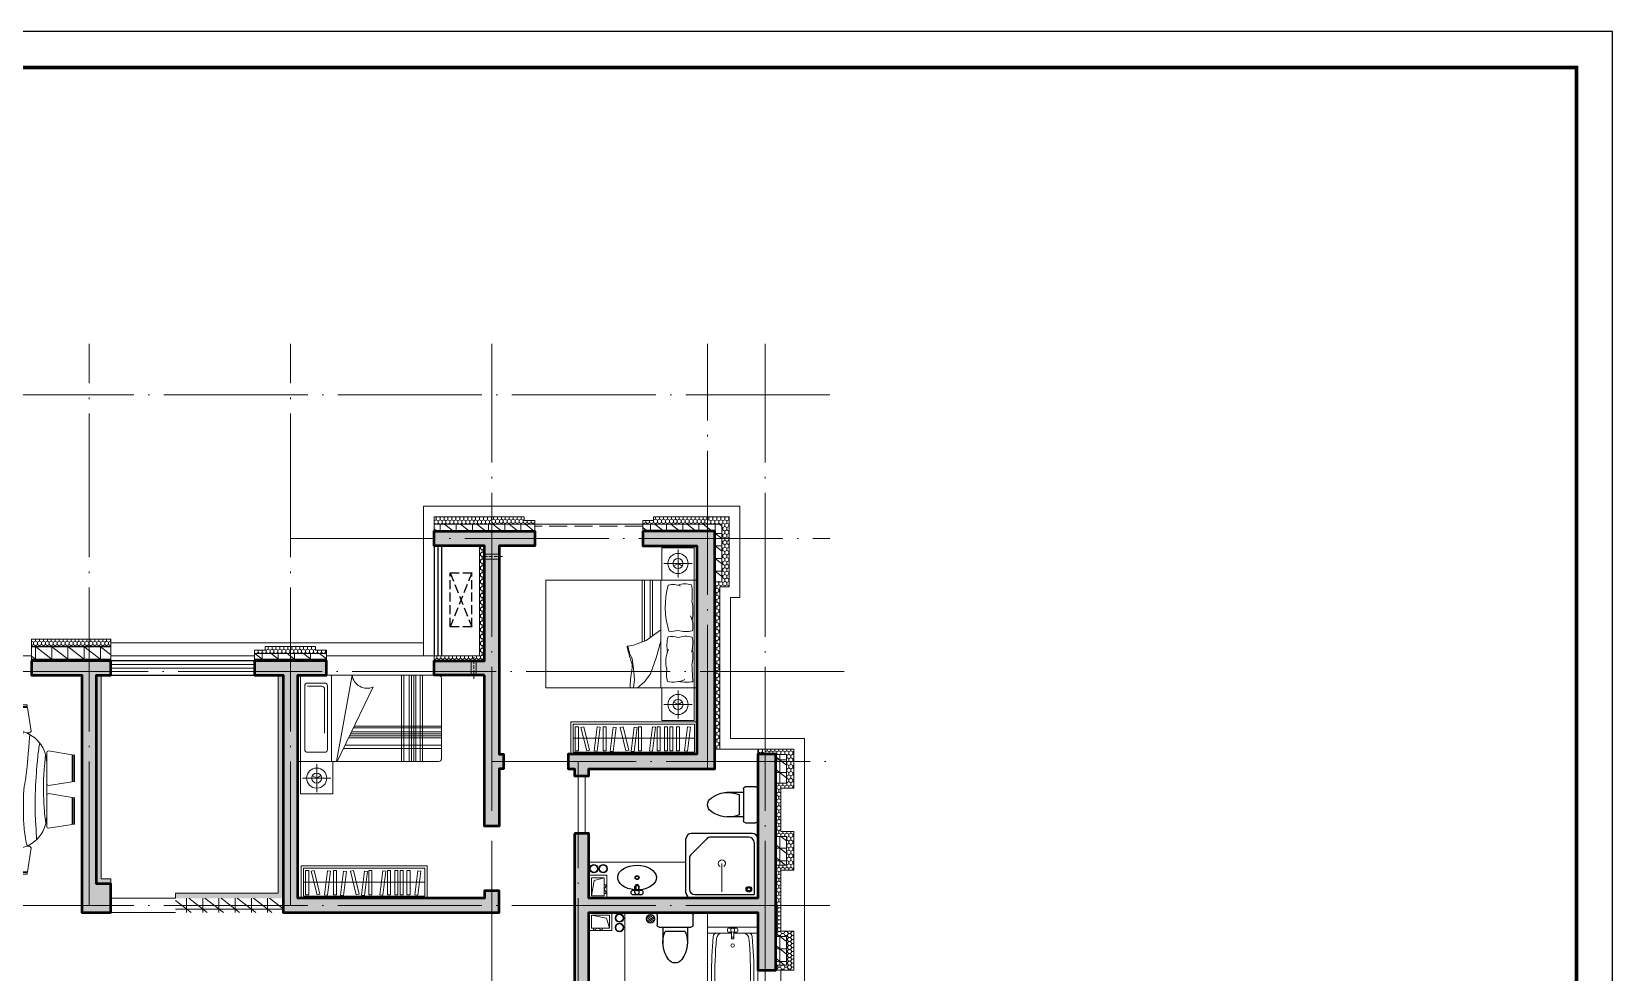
# Model space of a CAD drawing. Extents: x -32901 to 215436, y -92047 to 137701.
# Drawn here: x 193451 to 215436, y -75425 to -62347 of the extents above; entities that cross this region are included whole.
import ezdxf

# ---------------------------------------------------------------- set-up
doc = ezdxf.new("R2010")
doc.units = 0
doc.header["$LTSCALE"] = 1000
doc.header["$MEASUREMENT"] = 0
doc.linetypes.add('DASH', pattern=[0.35, 0.25, -0.1])
doc.linetypes.add('DOTE', pattern=[2.42, 2, -0.2, 0.02, -0.2])
doc.layers.get('0').update_dxf_attribs({"linetype": 'CONTINUOUS'})
for name, color, linetype, lineweight in [('DOTE', 1, 'CONTINUOUS', 9), ('LVTRY', 6, 'CONTINUOUS', 20), ('PUB_DIM', 3, 'CONTINUOUS', 20), ('PUB_TITLE', 4, 'CONTINUOUS', 25), ('WINDOW', 4, 'CONTINUOUS', 20), ('保温', 71, 'CONTINUOUS', 15), ('剪力墙', 150, 'CONTINUOUS', 50), ('墙填充', 254, 'CONTINUOUS', 18), ('家具1', 8, 'CONTINUOUS', 15), ('栏杆', 40, 'CONTINUOUS', 18), ('洁具', 6, 'CONTINUOUS', 25), ('洞口层', 20, 'CONTINUOUS', 5), ('看线', 30, 'CONTINUOUS', 25), ('空心砖', 8, 'CONTINUOUS', 15), ('装饰墙', 11, 'CONTINUOUS', 15), ('装饰线', 201, 'CONTINUOUS', 18)]:
    doc.layers.add(name, color=color, linetype=linetype, lineweight=lineweight)
doc.styles.add('dim_font', font='SIMPLEX.shx', dxfattribs={"width": 0.6})
pattern_1 = [(90, (489932.66, -65931.273), (27.4963, 47.625), [31.75, -63.5]), (330, (489932.66, -65931.273), (27.4963099, -47.6249943), [31.75, -63.5]), (30, (489932.66, -65931.273), (54.9926099, 5.7e-06), [-63.5, 31.75])]
pattern_2 = [(90, (489932.66, -145331.404), (27.4963, 47.625), [31.75, -63.5]), (330, (489932.66, -145331.404), (27.4963099, -47.6249943), [31.75, -63.5]), (30, (489932.66, -145331.404), (54.9926099, 5.7e-06), [-63.5, 31.75])]
pattern_3 = [(90, (422082.054, -83822.007), (27.4963, 47.625), [31.75, -63.5]), (330, (422082.054, -83822.007), (27.49631, -47.6249943), [31.75, -63.5]), (30, (422082.054, -83822.007), (54.99261, 5.7e-06), [-63.5, 31.75])]
pattern_4 = [(180, (422082.05, 20277.73), (0, 175), []), (142.125, (421882.05, 20277.73), (84.80764, 109.03833), []), (90, (421882.05, 20277.73), (225, 1e-14), [])]
pattern_5 = [(45, (8803.1, 34278.047), (-35.355339, 35.355339), []), (50, (8803.1, 34278.05), (143.452037, -12.550427), [15, -165]), (355, (8803.1, 34278.05), (-27.75027, 150.43843), [12, -132]), (100.4514, (8815.05, 34277), (115.701876, 137.88791), [12.74804, -140.22842]), (46.1842, (8803.1, 34318.05), (213.44821, -33.1038), [22.5, -247.5]), (96.6356, (8820.89, 34315.29), (186.93254, 194.82357), [19.12206, -210.3426]), (351.1842, (8803.1, 34318.05), (186.93239, 194.82372), [18, -198]), (21, (8823.1, 34308.05), (119.38141, -80.52378), [15, -165]), (326, (8823.1, 34308.05), (48.66307, 145.03001), [12, -132]), (71.4514, (8833.05, 34301.34), (168.044526, 64.5061), [12.74804, -140.22842]), (37.5, (8803.1, 34278.047), (2.431971, 66.578771), [0, -130.4, 0, -134, 0, -132.5]), (7.5, (8803.1, 34278.05), (52.613907, 78.882342), [0, -76.4, 0, -127.4, 0, -50.5]), (327.5, (8758.5, 34278.047), (106.764487, -4.510974), [0, -50, 0, -156, 0, -207]), (317.5, (8738.5, 34278.05), (116.637234, 20.020996), [0, -65, 0, -103.6, 0, -147])]

# ---------------------------------------------------------------- blocks, each defined once
blk = doc.blocks.new('j3')
at = {"layer": '洁具'}
for p, q in [((0, -220), (0, 220)), ((30, 250), (170, 250)), ((200, 220), (200, -220)), ((200, 170), (430, 170)), ((260, 140), (260, -140)), ((200, -170), (430, -170)), ((170, -250), (30, -250))]:
    blk.add_line(p, q, dxfattribs=at)
for centre, radius, start, end in [((30, 220), 30, 90, 180), ((170, 220), 30, 0, 90), ((413, -227), 398, 53.3619, 112.5495), ((590, 0), 110, 303.4509, 56.5491), ((413, 227), 398, 247.4505, 306.6381), ((30, -220), 30, 180, 270), ((170, -220), 30, 270, 0)]:
    blk.add_arc(centre, radius, start, end, dxfattribs=at)
at = {"style": 'dim_font', "width": 0.8, "flags": 9}
for tag in ['YSIZE', 'XSIZE']:
    blk.add_attdef(tag, (0, 0), '', height=0.5, rotation=270, dxfattribs=at)
blk = doc.blocks.new('_LV10')
blk.add_line((0, -37), (0, -432))
blk.add_arc((0, -432), 50, 121.0332, 58.9668)
blk = doc.blocks.new('j1')
at = {"layer": '洁具'}
for p, q in [((-29, 29), (-111, 29)), ((-29, 29), (-111, 29)), ((-111, 18), (-51, 18)), ((-111, 18), (-51, 18)), ((-58, 58), (-58, 29)), ((-58, 58), (-58, 29)), ((-58, 18), (-58, -18)), ((-58, 18), (-58, -18)), ((0, -58), (0, 58)), ((0, -58), (0, 58)), ((-111, -18), (-51, -18)), ((-111, -18), (-51, -18)), ((-29, -29), (-111, -29)), ((-29, -29), (-111, -29)), ((-58, -29), (-58, -58)), ((-58, -29), (-58, -58))]:
    blk.add_line(p, q, dxfattribs=at)
for radius in [27, 27, 22.5, 22.5]:
    blk.add_circle((-237, 0), radius, dxfattribs=at)
for centre, radius, start, end in [((-111, 0), 28.8, 90, 270), ((-111, 0), 28.8, 90, 270), ((-111, 0), 18, 90, 270), ((-111, 0), 18, 90, 270), ((-29, 58), 28.8, 0, 180), ((-29, 58), 28.8, 0, 180), ((-29, 0), 28.8, 141.3178, 218.6822), ((-29, 0), 28.8, 141.3178, 218.6822), ((-29, 0), 28.8, 270, 90), ((-29, 0), 28.8, 270, 90), ((-29, -58), 28.8, 180, 0), ((-29, -58), 28.8, 180, 0)]:
    blk.add_arc(centre, radius, start, end, dxfattribs=at)
at = {"layer": '洁具', "extrusion": (0, 0, -1)}
for start_param, end_param in [(1.677666, 7.747112), (1.677666, 7.747112), (1.50408, 1.637512), (1.50408, 1.637512)]:
    blk.add_ellipse((-237, 0), major_axis=(0, 270), ratio=0.633333, start_param=start_param, end_param=end_param, dxfattribs=at)
blk = doc.blocks.new('jjg1')
at = {"layer": 'LVTRY'}
for points in [[(-250, 320), (0, 320), (0, 0), (-250, 0)], [(-215, 285), (-35, 285), (-35, 35), (-215, 35)]]:
    blk.add_lwpolyline(points, close=True, dxfattribs=at)
blk.add_lwpolyline([(-215, 255), (-250, 255), (-215, 195), (-250, 135), (-215, 135)], dxfattribs=at)
at = {"layer": 'PUB_DIM'}
blk.add_lwpolyline([(-215, 35), (-75, 73), (-35, 285)], dxfattribs=at)
blk = doc.blocks.new('yg3')
at = {"layer": '洁具'}
for p, q in [((-75, 900), (-925, 900)), ((-1000, 75), (-1000, 825)), ((-928, 609), (-709, 828)), ((-125, 850), (-656, 850)), ((-50, 775), (-50, 50)), ((0, 0), (0, 825)), ((-950, 556), (-950, 125)), ((-925, 0), (0, 0)), ((-875, 50), (-50, 50))]:
    blk.add_line(p, q, dxfattribs=at)
for radius in [38.8, 23.8]:
    blk.add_circle((-125, 125), radius, dxfattribs=at)
for centre, start, end in [((-925, 825), 90, 180), ((-75, 825), 0, 90), ((-656, 775), 90, 135), ((-125, 775), 0, 90), ((-875, 556), 135, 180), ((-925, 75), 180, 270), ((-875, 125), 180, 270)]:
    blk.add_arc(centre, 75, start, end, dxfattribs=at)
blk = doc.blocks.new('yg01')
at = {"layer": 'LVTRY'}
for p, q in [((0, -715), (0, 63)), ((0, 63), (1500, 63)), ((96, -309), (96, 63)), ((96, -309), (96, 63)), ((96, -309), (96, 63)), ((1500, 63), (1500, -715)), ((96, -77), (96, -309)), ((1404, -77), (1404, -576)), ((1448, -77), (1448, -576)), ((1448, -77), (1448, -576)), ((17, -392), (17, -261)), ((31, -248), (65, -248)), ((31, -405), (65, -405)), ((78, -300), (78, -261)), ((78, -392), (78, -352)), ((87, -309), (176, -309)), ((87, -309), (176, -309)), ((87, -344), (176, -344)), ((96, -715), (96, -344)), ((96, -715), (96, -344)), ((96, -715), (96, -344)), ((96, -344), (96, -576)), ((157, -337), (157, -316)), ((183, -337), (183, -316)), ((1500, -715), (0, -715))]:
    blk.add_line(p, q, dxfattribs=at)
for centre, radius in [((48, -326), 30.5), ((286, -326), 26.2)]:
    blk.add_circle(centre, radius, dxfattribs=at)
for centre, radius, start, end in [((750, -6932), 6933, 85.0209, 94.9791), ((1352, -77), 95.9, 0, 90), ((148, -77), 52.3, 90, 180), ((183, -162), 87.2, 94.7863, 180), ((750, -6932), 6881, 89.0758, 94.7863), ((863, 79), 131, 269.0758, 321.7771), ((1352, -77), 52.3, 0, 90), ((31, -261), 13.1, 90, 180), ((31, -392), 13.1, 180, 270), ((65, -261), 13.1, 0, 90), ((65, -392), 13.1, 270, 0), ((87, -300), 8.72, 180, 270), ((87, -352), 8.72, 90, 180), ((150, -316), 6.98, 0, 90), ((150, -337), 6.98, 270, 0), ((176, -316), 6.98, 0, 90), ((176, -337), 6.98, 270, 0), ((183, -491), 87.2, 180, 265.2137), ((148, -576), 52.3, 180, 270), ((750, 6279), 6933, 265.0209, 274.9791), ((750, 6279), 6881, 265.2137, 270.9242), ((863, -732), 131, 38.2229, 90.9242), ((1352, -576), 52.3, 270, 0), ((1352, -576), 95.9, 270, 0)]:
    blk.add_arc(centre, radius, start, end, dxfattribs=at)
blk = doc.blocks.new('dil')
at = {"layer": 'LVTRY'}
for p, q in [((-58, 14), (36, -48)), ((-50, 33), (50, -33)), ((-37, 48), (58, -14)), ((-16, 58), (60, 9)), ((-59, -9), (15, -58))]:
    blk.add_line(p, q, dxfattribs=at)
blk.add_circle((0, 0), 60, dxfattribs=at)
blk = doc.blocks.new('ktj1')
at = {"layer": '洁具', "linetype": 'DASH', "ltscale": 0.5}
blk.add_lwpolyline([(750, 0), (750, 300), (0, 300), (750, 0), (0, 0), (750, 300), (0, 300), (0, 0)], dxfattribs=at)
blk = doc.blocks.new('chuang1')
at = {"layer": '家具1'}
for p, q in [((-1500, 0), (0, 0)), ((-1500, -474), (-1500, 0)), ((-1500, 0), (-1500, -2100)), ((0, 0), (0, -823)), ((0, 0), (0, -2100)), ((-1730, -456), (-1730, -64)), ((-1500, -35), (0, -35)), ((230, -456), (230, -64)), ((-1534, -260), (-1926, -260)), ((34, -260), (426, -260)), ((-1500, -500), (0, -500)), ((-724, -614, -270), (-1500, -614, -270)), ((-701, -645, -270), (-1500, -645, -270)), ((-806, -500, -270), (-660, -703, -270)), ((-417, -563, -270), (-649, -500, -270)), ((-198, -642, -270), (-417, -563, -270)), ((-83, -727, -270), (-198, -642, -270)), ((-650, -728, -270), (-1500, -728, -270)), ((-638, -759, -270), (-1500, -759, -270)), ((-660, -703, -270), (-593, -879, -270)), ((-593, -879, -270), (-581, -958, -270)), ((-405, -897, -270), (-271, -879, -270)), ((-271, -879, -270), (-119, -867, -270)), ((-119, -867, -270), (0, -879, -270)), ((0, -823, -270), (-83, -727, -270)), ((-581, -958, -270), (-484, -934, -270)), ((-484, -934, -270), (-405, -897, -270)), ((-1500, -2100), (0, -2100))]:
    blk.add_line(p, q, dxfattribs=at)
for points in [[(-1500, -35), (-1500, -485), (-1950, -485), (-1950, -35)], [(0, -35), (0, -485), (450, -485), (450, -35)]]:
    blk.add_lwpolyline(points, close=True, dxfattribs=at)
for points in [[(-1730, -260), (-1695, -199)], [(230, -260), (195, -199)], [(-1730, -260), (-1695, -321)], [(230, -260), (195, -321)]]:
    blk.add_lwpolyline(points, dxfattribs=at)
at = {"layer": '家具1', "elevation": -270}
for points in [[(-1434, -71, 0.177), (-1429, -259, -0.516596)], [(-800, -261, 0.14099), (-794, -61, 0.235245)], [(-701, -261, -0.14099), (-707, -61, -0.235245)], [(-87, -54, -0.074897), (-91, -250, 0.472817)], [(-800, -261, -0.104503), (-788, -387, -0.141432), (-1431, -395, -0.168206), (-1417, -225, 4.425392)]]:
    blk.add_lwpolyline(points, format="xyb", dxfattribs=at)
at = {"layer": '家具1'}
for centre, radius in [((-1730, -260), 140), ((-1730, -260), 70), ((230, -260), 140), ((230, -260), 70)]:
    blk.add_circle(centre, radius, dxfattribs=at)
for centre, radius, start, end in [((-1300, -930, -270), 869, 83.569, 98.88), ((-1068, -673, -270), 621, 78.4063, 102.5791), ((-862, -367, -270), 314, 77.5554, 116.5378), ((-628, -590, -270), 535, 76.04, 98.4751), ((-443, -579, -270), 527, 76.3427, 101.1841), ((-1741, 28496, -270), 28598, 272.8502, 273.3148), ((-469, -328, -270), 387, 348.2417, 24.8684), ((-347, -361, -270), 368, 164.1707, 185.9871), ((-588, 115, -270), 529, 256.3762, 280.1383), ((-367, -48, -270), 382, 243.8761, 286.1746), ((-194, -19, -270), 402, 258.9631, 284.8961), ((-574, -960, -270), 7.24, 160.2464, 271.1377), ((-789, 176, -270), 1163, 280.6617, 289.8806), ((-295, -1142, -270), 244, 78.6608, 113.7384), ((-24, 208, -270), 1132, 258.6608, 271.239)]:
    blk.add_arc(centre, radius, start, end, dxfattribs=at)
blk = doc.blocks.new('yg06')
at = {"layer": '家具1'}
for p, q in [((1820, 225), (130, 225)), ((161, 48), (161, 384)), ((161, 384), (204, 384)), ((204, 384), (204, 48)), ((239, 375), (281, 384)), ((320, 48), (239, 375)), ((281, 384), (361, 57)), ((549, 48), (549, 384)), ((549, 384), (592, 384)), ((592, 384), (592, 48)), ((645, 43), (687, 377)), ((687, 377), (730, 372)), ((730, 372), (687, 38)), ((784, 375), (826, 384)), ((864, 48), (784, 375)), ((826, 384), (906, 57)), ((937, 43), (979, 377)), ((979, 377), (1022, 372)), ((1022, 372), (979, 38)), ((1040, 48), (1040, 384)), ((1040, 384), (1083, 384)), ((1083, 384), (1083, 48)), ((1300, 48), (1300, 384)), ((1300, 384), (1343, 384)), ((1343, 384), (1343, 48)), ((1400, 48), (1400, 384)), ((1400, 384), (1443, 384)), ((1443, 384), (1443, 48)), ((1478, 48), (1478, 384)), ((1478, 384), (1520, 384)), ((1520, 384), (1520, 48)), ((1570, 48), (1570, 384)), ((1570, 384), (1613, 384)), ((1613, 384), (1613, 48)), ((204, 48), (161, 48)), ((361, 57), (320, 48)), ((592, 48), (549, 48)), ((687, 38), (645, 43)), ((906, 57), (864, 48)), ((979, 38), (937, 43)), ((1083, 48), (1040, 48)), ((1343, 48), (1300, 48)), ((1443, 48), (1400, 48)), ((1520, 48), (1478, 48)), ((1613, 48), (1570, 48))]:
    blk.add_line(p, q, dxfattribs=at)
for points in [[(100, 450), (100, 0), (1850, 0), (1850, 450)], [(130, 420), (130, 30), (1820, 30), (1820, 420)], [(422, 49), (464, 383), (507, 378), (464, 44)], [(1192, 49), (1234, 383), (1277, 378), (1235, 44)], [(1679, 49), (1721, 383), (1763, 378), (1721, 44)]]:
    blk.add_lwpolyline(points, close=True, dxfattribs=at)
blk = doc.blocks.new('chuang2')
at = {"layer": '家具1'}
for p, q in [((0, 0), (1960, 0)), ((0, 0), (0, -1200)), ((40, 0), (40, -1200)), ((471, 0), (471, -1200)), ((758, 2), (540, -1201)), ((1444, 0), (1444, -1200)), ((1476, 0), (1476, -1200)), ((1551, 0), (1551, -1200)), ((1583, 0), (1583, -1200)), ((1615, 0), (1615, -1200)), ((1646, 0), (1646, -1200)), ((1705, 0), (1705, -1200)), ((1737, 0), (1737, -1200)), ((98, -1031), (98, -149)), ((136, -154), (335, -154)), ((138, -109), (376, -109)), ((375, -194), (375, -805)), ((416, -149), (416, -1031)), ((1051, -163), (550, -1201)), ((2000, -40), (2000, -1160)), ((709, -871), (2000, -871)), ((722, -844), (2000, -844)), ((738, -813), (2000, -813)), ((751, -786), (2000, -786)), ((776, -733), (2000, -733)), ((789, -706), (2000, -706)), ((376, -1071), (138, -1071)), ((638, -1020), (2000, -1020)), ((661, -972), (2000, -972)), ((1960, -1200), (0, -1200)), ((265, -1234), (265, -1626)), ((69, -1430), (461, -1430))]:
    blk.add_line(p, q, dxfattribs=at)
blk.add_lwpolyline([(490, -1200), (40, -1200), (40, -1650), (490, -1650)], close=True, dxfattribs=at)
for points in [[(265, -1430), (204, -1395)], [(265, -1430), (325, -1395)]]:
    blk.add_lwpolyline(points, dxfattribs=at)
for radius in [140, 70]:
    blk.add_circle((265, -1430), radius, dxfattribs=at)
for centre, radius, start, end in [((967, 30), 211, 187.6754, 293.4776), ((1960, -40), 40, 0, 90), ((138, -149), 40, 90, 180), ((335, -194), 40, 0, 90), ((376, -149), 40, 0, 90), ((138, -1031), 40, 180, 270), ((376, -1031), 40, 270, 0), ((1960, -1160), 40, 270, 0)]:
    blk.add_arc(centre, radius, start, end, dxfattribs=at)
blk = doc.blocks.new('czh2')
at = {"layer": '家具1', "linetype": 'Continuous'}
for p, q in [((-246, 885), (-189, 1253)), ((229, 1253), (-189, 1253)), ((-187, 1266), (-183, 1291)), ((-187, 1266), (228, 1266)), ((224, 1291), (-183, 1291)), ((224, 1291), (228, 1266)), ((230, 1253), (287, 885)), ((-173, 859), (-221, 859)), ((214, 859), (262, 859)), ((-919, 516), (-894, 520)), ((-919, 516), (-919, 110)), ((-894, 106), (-894, 520)), ((-881, 522), (-513, 580)), ((-881, 522), (-881, 104)), ((-488, 389), (-488, 555)), ((528, 389), (528, 555)), ((922, 522), (554, 580)), ((922, 522), (922, 104)), ((935, 106), (935, 520)), ((960, 516), (935, 520)), ((960, 516), (960, 110)), ((-488, -423), (-488, 389)), ((528, 389), (528, -423)), ((-894, 106), (-919, 110)), ((-513, 47), (-881, 104)), ((554, 47), (922, 104)), ((935, 106), (960, 110)), ((-919, -144), (-894, -140)), ((-919, -144), (-919, -550)), ((-894, -554), (-894, -140)), ((-881, -138), (-513, -80)), ((-881, -138), (-881, -556)), ((922, -138), (554, -80)), ((922, -138), (922, -556)), ((935, -554), (935, -140)), ((960, -144), (935, -140)), ((960, -144), (960, -550)), ((-488, -423), (-488, -588)), ((528, -423), (528, -588)), ((-894, -554), (-919, -550)), ((-513, -614), (-881, -556)), ((554, -614), (922, -556)), ((935, -554), (960, -550)), ((-246, -919), (-189, -1287)), ((-173, -893), (-221, -893)), ((214, -893), (262, -893)), ((230, -1287), (287, -919)), ((229, -1287), (-189, -1287)), ((-187, -1300), (228, -1300)), ((-187, -1300), (-183, -1325)), ((224, -1325), (-183, -1325)), ((224, -1325), (228, -1300))]:
    blk.add_line(p, q, dxfattribs=at)
for points in [[(-226, 834), (-218, 724), (-210, 627), (-203, 541), (-196, 466), (-191, 401), (-185, 345), (-180, 295), (-175, 253), (-171, 215), (-167, 183), (-162, 155), (-158, 129), (-154, 107), (-151, 87), (-147, 68), (-144, 49), (-141, 31), (-139, 12), (-136, -7), (-134, -27), (-132, -48), (-131, -71), (-129, -95), (-128, -121), (-127, -148), (-127, -178), (-126, -208), (-126, -240), (-126, -273), (-126, -306), (-126, -339), (-127, -372), (-127, -404), (-128, -436), (-129, -468), (-131, -500), (-132, -532), (-134, -565), (-137, -598), (-140, -632), (-144, -667), (-149, -703), (-154, -738), (-159, -772), (-165, -805), (-172, -835), (-179, -863), (-187, -887)], [(112, 889), (113, 847), (113, 807), (112, 769), (111, 733), (110, 699), (107, 665), (105, 634), (102, 603), (99, 573), (96, 545), (93, 518), (89, 492), (86, 467), (82, 444), (79, 422), (75, 401), (71, 382), (67, 365), (63, 349), (59, 334), (55, 320), (51, 308), (47, 298), (43, 288), (38, 280), (34, 273), (30, 267), (25, 262), (21, 259), (17, 256), (12, 254), (8, 253), (4, 252), (-1, 253), (-5, 254), (-9, 256), (-12, 259), (-16, 262), (-20, 266), (-23, 271), (-26, 277), (-29, 283), (-32, 291), (-35, 300), (-38, 311), (-41, 323), (-44, 338), (-48, 355), (-51, 374), (-55, 396), (-59, 418), (-63, 442), (-67, 467), (-71, 492), (-75, 516), (-78, 539), (-81, 562), (-84, 583), (-87, 603), (-89, 623), (-91, 642), (-93, 660), (-96, 679), (-98, 698), (-100, 717), (-102, 736), (-105, 757), (-108, 778), (-111, 800), (-115, 824), (-120, 849), (-125, 876)], [(233, 851), (229, 771), (224, 693), (218, 618), (211, 547), (204, 481), (197, 419), (189, 363), (182, 314), (176, 271), (170, 234), (164, 203), (159, 175), (154, 151), (150, 129), (146, 109), (142, 89), (138, 70), (135, 50), (132, 30), (129, 10), (126, -9), (124, -29), (121, -47), (120, -66), (118, -84), (118, -101), (117, -118), (117, -135), (117, -153), (118, -170), (118, -188), (120, -207), (121, -226), (124, -247), (126, -267), (129, -288), (132, -309), (136, -330), (140, -351), (144, -372), (149, -392), (154, -411), (159, -431), (165, -450), (170, -469), (176, -489), (183, -509), (189, -529), (195, -550), (201, -571), (208, -592), (214, -614), (219, -635), (225, -656), (230, -677), (235, -697), (239, -716), (243, -735), (246, -754), (250, -774), (253, -795), (256, -817), (260, -842), (264, -869)], [(401, -759), (383, -662), (369, -581), (357, -513), (347, -456), (340, -409), (334, -367), (329, -330), (325, -295), (321, -259), (318, -223), (315, -187), (312, -150), (310, -113), (309, -76), (308, -39), (307, -2), (308, 34), (309, 70), (310, 106), (312, 141), (314, 175), (316, 207), (318, 239), (321, 269), (323, 297), (326, 324), (328, 349), (331, 373), (333, 395), (336, 416), (338, 436), (341, 455), (344, 474), (346, 491), (348, 508), (351, 524), (353, 541), (356, 557), (358, 574), (360, 591), (362, 609), (364, 627), (365, 646), (366, 667), (368, 688), (369, 710), (369, 734), (369, 759)], [(-469, 526), (-458, 396), (-450, 291), (-444, 208), (-440, 141), (-437, 90), (-436, 49), (-436, 15), (-437, -14), (-437, -42), (-438, -69), (-439, -96), (-440, -123), (-441, -151), (-442, -180), (-443, -210), (-445, -242), (-447, -276), (-449, -311), (-451, -348), (-454, -385), (-458, -422), (-463, -459), (-469, -495), (-476, -529)], [(-331, -790), (-322, -636), (-315, -501), (-311, -382), (-309, -277), (-309, -183), (-310, -100), (-312, -24), (-315, 46), (-319, 113), (-323, 175), (-327, 235), (-331, 290), (-335, 342), (-340, 391), (-344, 436), (-348, 477), (-352, 514), (-356, 549), (-359, 580), (-363, 609), (-367, 635), (-371, 660), (-375, 682), (-379, 703)], [(507, 537), (498, 425), (492, 326), (487, 237), (484, 157), (482, 84), (481, 18), (481, -44), (482, -103), (483, -160), (484, -216), (486, -272), (489, -327), (493, -383), (498, -439), (504, -497), (511, -555)], [(152, -914), (146, -861), (140, -809), (133, -760), (127, -712), (120, -667), (114, -625), (108, -585), (101, -549), (95, -516), (89, -487), (83, -461), (78, -437), (72, -416), (66, -398), (61, -381), (55, -365), (49, -351), (43, -339), (37, -328), (32, -317), (26, -309), (20, -301), (15, -294), (10, -288), (5, -283), (0, -279), (-4, -275), (-8, -273), (-12, -271), (-16, -270), (-20, -269), (-23, -269), (-26, -270), (-29, -272), (-32, -274), (-35, -278), (-38, -282), (-40, -288), (-43, -296), (-46, -305), (-49, -316), (-51, -328), (-54, -343), (-57, -359), (-60, -376), (-63, -395), (-65, -415), (-68, -436), (-70, -458), (-73, -482), (-75, -507), (-77, -532), (-79, -558), (-81, -585), (-84, -613), (-86, -641), (-88, -670), (-90, -699), (-92, -730), (-95, -762), (-97, -797), (-100, -833), (-103, -873), (-105, -915)]]:
    blk.add_lwpolyline(points, dxfattribs=at)
for centre, radius, start, end in [((20, 389), 508, 0, 180), ((-221, 885), 25.4, 180, 270), ((262, 885), 25.4, 270, 0), ((-513, 555), 25.4, 0, 90), ((554, 555), 25.4, 90, 180), ((-513, 72), 25.4, 270, 0), ((554, 72), 25.4, 180, 270), ((-513, -106), 25.4, 0, 90), ((554, -106), 25.4, 90, 180), ((20, -423), 508, 180, 0), ((-513, -588), 25.4, 270, 0), ((554, -588), 25.4, 180, 270), ((-221, -919), 25.4, 90, 180), ((262, -919), 25.4, 0, 90)]:
    blk.add_arc(centre, radius, start, end, dxfattribs=at)
blk = doc.blocks.new('1')
at = {"layer": '洞口层'}
for p, q in [((380970, -27032), (381170, -27032)), ((380970, -27032), (380970, -27102)), ((381170, -27032), (381170, -27102)), ((380970, -27102), (381170, -27102))]:
    blk.add_line(p, q, dxfattribs=at)
at = {"layer": '洞口层', "linetype": 'DASH', "ltscale": 0.2}
blk.add_line((380920, -27067), (381220, -27067), dxfattribs=at)
blk = doc.blocks.new('剪力墙1')
at = {"layer": '墙填充'}
h = blk.add_hatch(dxfattribs=at)
h.set_pattern_fill('钢筋混凝土', color=256, scale=20, style=0)
h.set_pattern_definition(pattern_5)
h.paths.add_polyline_path([(286981, 72738), (288731, 72738), (288731, 72638), (288931, 72638), (288931, 72738), (289021, 72738), (289021, 72938), (287231, 72938), (287231, 75838), (287981, 75838), (287981, 76038), (286981, 76038)])
h = blk.add_hatch(dxfattribs=at)
h.set_pattern_fill('钢筋混凝土', color=256, scale=20, style=0)
h.set_pattern_definition([(45, (-291708.287, -29440.89), (-35.355339, 35.355339), []), (50, (-291708.29, -29440.89), (143.452037, -12.550427), [15, -165]), (355, (-291708.29, -29440.89), (-27.750267, 150.438427), [12, -132]), (100.4514, (-291696.33, -29441.94), (115.701876, 137.88791), [12.748038, -140.228422]), (46.1842, (-291708.29, -29400.89), (213.44821, -33.103803), [22.5, -247.5]), (96.6356, (-291690.5, -29403.65), (186.93254, 194.823574), [19.12206, -210.3426]), (351.1842, (-291708.29, -29400.9), (186.93239, 194.82372), [18, -198]), (21, (-291688.29, -29410.89), (119.38141, -80.523778), [15, -165]), (326, (-291688.29, -29410.89), (48.663066, 145.03001), [12, -132]), (71.4514, (-291678.34, -29417.6), (168.044526, 64.5061), [12.748038, -140.228422]), (37.5, (-291708.287, -29440.89), (2.431971, 66.5787708), [0, -130.4, 0, -134, 0, -132.5]), (7.5, (-291708.29, -29440.89), (52.6139075, 78.882342), [0, -76.4, 0, -127.4, 0, -50.5]), (327.5, (-291752.887, -29440.89), (106.764487, -4.5109743), [0, -50, 0, -156, 0, -207]), (317.5, (-291772.89, -29440.89), (116.637234, 20.020996), [0, -65, 0, -103.6, 0, -147])])
h.paths.add_polyline_path([(290181, 74038), (290881, 74038), (290881, 74238), (290181, 74238), (290181, 75838), (290881, 75838), (290881, 76038), (289481, 76038), (289481, 75838), (289981, 75838), (289981, 72938), (289921, 72938), (289921, 72738), (289981, 72738), (289981, 71938), (290181, 71938)])
h = blk.add_hatch(dxfattribs=at)
h.set_pattern_fill('钢筋混凝土', color=256, scale=20, style=0)
h.set_pattern_definition(pattern_5)
h.paths.add_polyline_path([(292981, 74038), (293381, 74038), (293381, 74238), (292381, 74238), (292381, 74038), (292781, 74038), (292781, 70938), (290181, 70938), (290181, 71038), (289981, 71038), (289981, 70738), (292981, 70738)])
h = blk.add_hatch(dxfattribs=at)
h.set_pattern_fill('钢筋混凝土', color=256, scale=20, style=0)
h.set_pattern_definition([(45, (8403.1, 34278.047), (-35.355339, 35.355339), []), (50, (8403.1, 34278.05), (143.452037, -12.550427), [15, -165]), (355, (8403.1, 34278.05), (-27.75027, 150.43843), [12, -132]), (100.4514, (8415.05, 34277), (115.701876, 137.88791), [12.74804, -140.22842]), (46.1842, (8403.1, 34318.05), (213.44821, -33.1038), [22.5, -247.5]), (96.6356, (8420.89, 34315.29), (186.93254, 194.82357), [19.12206, -210.3426]), (351.1842, (8403.1, 34318.05), (186.93239, 194.82372), [18, -198]), (21, (8423.1, 34308.05), (119.38141, -80.52378), [15, -165]), (326, (8423.1, 34308.05), (48.66307, 145.03001), [12, -132]), (71.4514, (8433.05, 34301.34), (168.044526, 64.5061), [12.74804, -140.22842]), (37.5, (8403.1, 34278.047), (2.431971, 66.578771), [0, -130.4, 0, -134, 0, -132.5]), (7.5, (8403.1, 34278.05), (52.613907, 78.882342), [0, -76.4, 0, -127.4, 0, -50.5]), (327.5, (8358.5, 34278.047), (106.764487, -4.510974), [0, -50, 0, -156, 0, -207]), (317.5, (8338.5, 34278.05), (116.637234, 20.020996), [0, -65, 0, -103.6, 0, -147])])
h.paths.add_polyline_path([(295781, 74038), (296481, 74038), (296481, 74238), (295381, 74238), (295381, 74038), (295581, 74038), (295581, 71138), (295381, 71138), (295381, 70738), (295781, 70738)])
h = blk.add_hatch(dxfattribs=at)
h.set_pattern_fill('钢筋混凝土', color=256, scale=20, style=0)
h.set_pattern_definition(pattern_5)
h.paths.add_polyline_path([(286381, 70938), (286381, 72938), (286131, 72938), (286131, 69938), (286381, 69938), (286381, 70738), (288731, 70738), (288731, 69038), (288081, 69038), (288081, 68838), (288931, 68838), (288931, 71838), (288731, 71838), (288731, 70938)])
at = {"layer": '剪力墙'}
for points in [[(287981, 76038), (287981, 75838), (287231, 75838), (287231, 72938), (289021, 72938), (289021, 72738), (288931, 72738), (288931, 72638), (288731, 72638), (288731, 72738), (286981, 72738), (286981, 76038)], [(293381, 74238), (293381, 74038), (292981, 74038), (292981, 70738), (289981, 70738), (289981, 71038), (290181, 71038), (290181, 70938), (292781, 70938), (292781, 74038), (292381, 74038), (292381, 74238)], [(296481, 74238), (296481, 74038), (295781, 74038), (295781, 70738), (295381, 70738), (295381, 71138), (295581, 71138), (295581, 74038), (295381, 74038), (295381, 74238)], [(288931, 71838), (288931, 68838), (288081, 68838), (288081, 69038), (288731, 69038), (288731, 70738), (286381, 70738), (286381, 69938), (286131, 69938), (286131, 72938), (286381, 72938), (286381, 70938), (288731, 70938), (288731, 71838)]]:
    blk.add_lwpolyline(points, close=True, dxfattribs=at)
blk.add_lwpolyline([(290181, 74038), (290881, 74038), (290881, 74238), (290181, 74238), (290181, 75838), (290881, 75838), (290881, 76038), (289481, 76038), (289481, 75838), (289981, 75838), (289981, 72938), (289921, 72938), (289921, 72738), (289981, 72738), (289981, 71938), (290181, 71938), (290181, 74038)], dxfattribs=at)
blk = doc.blocks.new('5tkA1+')
at = {"layer": 'PUB_TITLE'}
blk.add_lwpolyline([(0, 0), (52550, 0), (52550, 29700), (0, 29700)], close=True, dxfattribs=at)
at = {"layer": 'PUB_TITLE', "const_width": 50}
blk.add_lwpolyline([(1250, 500), (52050, 500), (52050, 29200), (1250, 29200)], close=True, dxfattribs=at)

msp = doc.modelspace()

# ---------------------------------------------------------------- hatches: boundary and pattern name
at = {"layer": '保温', "ltscale": 500}
h = msp.add_hatch(dxfattribs=at)
h.set_pattern_fill('HONEY', color=256, scale=20, angle=90, style=0)
h.set_pattern_definition(pattern_2)
h.paths.add_polyline_path([(199051, -69094), (199851, -69094), (199851, -69194), (199051, -69194)])
h = msp.add_hatch(dxfattribs=at)
h.set_pattern_fill('HONEY', color=256, scale=20, angle=90, style=0)
h.set_pattern_definition(pattern_1)
h.paths.add_polyline_path([(199851, -69094), (200301, -69094), (200301, -69144), (200451, -69144), (200451, -69194), (199851, -69194)])
h = msp.add_hatch(dxfattribs=at)
h.set_pattern_fill('HONEY', color=256, scale=20, angle=90, style=0)
h.set_pattern_definition(pattern_1)
h.paths.add_polyline_path([(201951, -69144), (202101, -69144), (202101, -69094), (202851, -69094), (202851, -69194), (201951, -69194)])
h = msp.add_hatch(dxfattribs=at)
h.set_pattern_fill('HONEY', color=256, scale=20, angle=90, style=0)
h.set_pattern_definition(pattern_2)
h.paths.add_polyline_path([(202851, -69094), (203151, -69094), (203151, -69394), (203051, -69394), (203051, -69194), (202851, -69194)])
h.paths.add_polyline_path([(203051, -69394), (203151, -69394), (203151, -70064), (203021, -70064), (203021, -71194), (202951, -71194), (202951, -69994), (203051, -69994)])
h = msp.add_hatch(dxfattribs=at)
h.set_pattern_fill('HONEY', color=256, scale=20, angle=90, style=0)
h.set_pattern_definition(pattern_3)
h.paths.add_polyline_path([(199681, -69494), (199751, -69494), (199751, -71094), (199458, -71094), (199356, -71024), (199681, -71024)])
h.paths.add_polyline_path([(199051, -71024), (199356, -71024), (199458, -71094), (199051, -71094)])
h = msp.add_hatch(dxfattribs=at)
h.set_pattern_fill('HONEY', color=256, scale=20, angle=90, style=0)
h.set_pattern_definition(pattern_3)
h.paths.add_polyline_path([(194251, -70794), (194551, -70794), (194551, -70894), (194251, -70894)])
h.paths.add_polyline_path([(193451, -70794), (194251, -70794), (194251, -70894), (193451, -70894)])
h = msp.add_hatch(dxfattribs=at)
h.set_pattern_fill('HONEY', color=256, scale=20, angle=90, style=0)
h.set_pattern_definition(pattern_1)
h.paths.add_polyline_path([(197051, -70894), (197401, -70894), (197401, -70944), (197551, -70944), (197551, -70994), (197051, -70994)])
h.paths.add_polyline_path([(196551, -70944), (196701, -70944), (196701, -70894), (197051, -70894), (197051, -70994), (196551, -70994)])
h = msp.add_hatch(dxfattribs=at)
h.set_pattern_fill('HONEY', color=256, scale=20, angle=90, style=0)
h.set_pattern_definition(pattern_1)
h.paths.add_polyline_path([(202951, -71194), (203021, -71194), (203021, -72324), (202951, -72324)])
h = msp.add_hatch(dxfattribs=at)
h.set_pattern_fill('HONEY', color=256, scale=20, angle=90, style=0)
h.set_pattern_definition(pattern_3)
h.paths.add_polyline_path([(196881, -71294), (196951, -71294), (196951, -74394), (195451, -74394), (195451, -74324), (196881, -74324)])
h.paths.add_polyline_path([(194351, -71294), (194421, -71294), (194421, -74124), (194551, -74124), (194551, -74194), (194351, -74194)])
h = msp.add_hatch(dxfattribs=at)
h.set_pattern_fill('HONEY', color=256, scale=20, angle=90, style=0)
h.set_pattern_definition(pattern_1)
h.paths.add_polyline_path([(203551, -72324), (203651, -72324), (203651, -72394), (203551, -72394)])
h = msp.add_hatch(dxfattribs=at)
h.set_pattern_fill('HONEY', color=256, scale=20, angle=90, style=0)
h.set_pattern_definition(pattern_3)
h.paths.add_polyline_path([(203801, -73934), (203951, -73934), (203951, -73534), (203801, -73534), (203801, -72794), (203951, -72794), (203951, -72394), (203651, -72394), (203651, -72324), (204051, -72324), (204051, -72864), (203871, -72864), (203871, -73464), (204051, -73464), (204051, -74004), (203871, -74004), (203871, -74494), (203801, -74494)])
h = msp.add_hatch(dxfattribs=at)
h.set_pattern_fill('HONEY', color=256, scale=20, style=0)
h.set_pattern_definition([(180, (422082.054, -83822.007), (-47.625, 27.4963), [31.75, -63.5]), (60, (422082.054, -83822.007), (47.6249943, 27.49631), [31.75, -63.5]), (120, (422082.054, -83822.007), (-5.7e-06, 54.99261), [-63.5, 31.75])])
h.paths.add_polyline_path([(203801, -74494), (203871, -74494), (203871, -74854), (204051, -74854), (204051, -75394), (203871, -75394), (203801, -75394), (203801, -75324), (203951, -75324), (203951, -74924), (203801, -74924)])
at = {"layer": '空心砖', "ltscale": 500}
h = msp.add_hatch(dxfattribs=at)
h.set_pattern_fill('空心砖', color=256, scale=50, style=0)
h.set_pattern_definition(pattern_4)
h.paths.add_polyline_path([(199851, -69194), (200451, -69194), (200451, -69224), (200451, -69294), (199851, -69294)])
h.paths.add_polyline_path([(199648, -69194), (199851, -69194), (199851, -69294), (199687, -69294)])
h.paths.add_polyline_path([(199051, -69194), (199648, -69194), (199687, -69294), (199051, -69294)])
h.paths.add_polyline_path([(197051, -70994), (197551, -70994), (197551, -71024), (197551, -71094), (197051, -71094)])
h.paths.add_polyline_path([(196551, -70994), (197051, -70994), (197051, -71094), (196551, -71094)])
h = msp.add_hatch(dxfattribs=at)
h.set_pattern_fill('空心砖', color=256, scale=50, style=0)
h.set_pattern_definition(pattern_4)
h.paths.add_polyline_path([(202851, -69194), (203051, -69194), (203051, -69394), (202951, -69394), (202951, -69294), (202851, -69294)])
h.paths.add_polyline_path([(202951, -69394), (203051, -69394), (203051, -69994), (202951, -69994)])
h.paths.add_polyline_path([(201951, -69194), (202851, -69194), (202851, -69294), (201951, -69294)])
h = msp.add_hatch(dxfattribs=at)
h.set_pattern_fill('空心砖', color=256, scale=50, style=0)
h.set_pattern_definition(pattern_4)
h.paths.add_polyline_path([(194251, -70894), (194551, -70894), (194551, -71024), (194551, -71094), (194251, -71094)])
h.paths.add_polyline_path([(193451, -70894), (194251, -70894), (194251, -71094), (193451, -71094)])
h = msp.add_hatch(dxfattribs=at)
h.set_pattern_fill('空心砖', color=256, scale=50, style=0)
h.set_pattern_definition(pattern_4)
h.paths.add_polyline_path([(203801, -72494), (203951, -72494), (203951, -72794), (203801, -72794)])
h.paths.add_polyline_path([(203801, -72394), (203951, -72394), (203951, -72494), (203801, -72494)])
h = msp.add_hatch(dxfattribs=at)
h.set_pattern_fill('空心砖', color=256, scale=50, style=0)
h.set_pattern_definition(pattern_4)
h.paths.add_polyline_path([(203801, -73534), (203951, -73534), (203951, -73934), (203801, -73934)])
h = msp.add_hatch(dxfattribs=at)
h.set_pattern_fill('空心砖', color=256, scale=50, style=0)
h.set_pattern_definition([(180, (443982.05, -83822), (0, 175), []), (142.125, (443782.05, -83822), (84.80764, 109.03833), []), (90, (443782.05, -83822), (225, 1e-14), [])])
h.paths.add_polyline_path([(196951, -74394), (195451, -74394), (195451, -74594), (196951, -74594)])
h = msp.add_hatch(dxfattribs=at)
h.set_pattern_fill('空心砖', color=256, scale=50, style=0)
h.set_pattern_definition(pattern_4)
h.paths.add_polyline_path([(203801, -74924), (203951, -74924), (203951, -75324), (203801, -75324)])

# ---------------------------------------------------------------- linework, layer by layer
at = {"layer": 'DOTE', "linetype": 'DOTE'}
for p, q in [((194251, -74494), (194251, -66688)), ((197051, -74494), (197051, -66688)), ((199851, -85278), (199851, -66688)), ((202851, -72594), (202851, -66688)), ((203651, -85278), (203651, -66688)), ((204551, -67394), (166337, -67394)), ((197057, -69394), (204551, -69394)), ((204751, -71244), (166537, -71244)), ((199857, -72494), (204551, -72494)), ((201051, -76394), (201051, -72494)), ((204551, -74494), (191251, -74494))]:
    msp.add_line(p, q, dxfattribs=at)
at = {"layer": 'LVTRY'}
for p, q in [((201201, -73894), (202551, -73894)), ((201701, -76294), (201701, -74594)), ((202851, -74594), (202851, -76294))]:
    msp.add_line(p, q, dxfattribs=at)
for centre, radius in [((201271, -73983), 60), ((201271, -73983), 50), ((201400, -73983), 60), ((201400, -73983), 50), ((201626, -74669), 60), ((201626, -74669), 60), ((201626, -74801), 60), ((201626, -74801), 60), ((201626, -74669), 50), ((201626, -74801), 50)]:
    msp.add_circle(centre, radius, dxfattribs=at)
at = {"layer": 'WINDOW'}
for p, q in [((201951, -69194), (200451, -69194)), ((201151, -72694), (201151, -73494)), ((195451, -74394), (194551, -74394)), ((195451, -74394), (194551, -74394)), ((195451, -74594), (194551, -74594)), ((195451, -74594), (194551, -74594))]:
    msp.add_line(p, q, dxfattribs=at)
at = {"layer": '保温'}
for p, q in [((199051, -71094), (199051, -71024)), ((203021, -72324), (202951, -72324)), ((203551, -72394), (203551, -72324)), ((203801, -75394), (203871, -75394))]:
    msp.add_line(p, q, dxfattribs=at)
for points in [[(197551, -70944), (197551, -71024), (199681, -71024), (199681, -69494), (199051, -69494), (199051, -69094), (200301, -69094)], [(200301, -69094), (200301, -69144), (200451, -69144), (200451, -69194)], [(202101, -69094), (202101, -69144), (201951, -69144), (201951, -69194)], [(202101, -69094), (203151, -69094), (203151, -70064), (203021, -70064), (203021, -72324), (204051, -72324), (204051, -72864), (203871, -72864), (203871, -73464), (204051, -73464), (204051, -74004), (203871, -74004), (203871, -74854), (204051, -74854), (204051, -75394), (203871, -75394), (203871, -75994)], [(189301, -69724), (190801, -69724), (190801, -69594), (191421, -69594), (191421, -70894), (191851, -70894), (191851, -71024), (193451, -71024), (193451, -70794), (194551, -70794), (194551, -71024), (196551, -71024), (196551, -70944)], [(196701, -70894), (196701, -70944), (196551, -70944)], [(196701, -70894), (197401, -70894)], [(197401, -70894), (197401, -70944), (197551, -70944)], [(194551, -74194), (194551, -74124), (194421, -74124), (194421, -71294)], [(196881, -71294), (196881, -74324), (195451, -74324), (195451, -74394)]]:
    msp.add_lwpolyline(points, dxfattribs=at)
at = {"layer": '保温', "linetype": 'DASH'}
msp.add_lwpolyline([(201951, -69224), (200451, -69224)], dxfattribs=at)
at = {"layer": '栏杆'}
for p, q in [((196551, -71144), (194551, -71144)), ((196551, -71194), (194551, -71194))]:
    msp.add_line(p, q, dxfattribs=at)
at = {"layer": '看线'}
for p, q in [((199051, -69494), (199051, -71024)), ((199101, -69494), (199101, -71024)), ((199151, -69494), (199151, -71024)), ((196551, -71094), (194551, -71094)), ((194551, -71294), (196551, -71294))]:
    msp.add_line(p, q, dxfattribs=at)
at = {"layer": '装饰墙'}
for points in [[(199051, -69194), (200451, -69194), (200451, -69294), (199051, -69294)], [(202951, -69994), (202951, -69294), (201951, -69294), (201951, -69194), (203051, -69194), (203051, -69994)], [(193451, -70894), (194551, -70894), (194551, -71094), (193451, -71094)], [(196551, -70994), (197551, -70994), (197551, -71094), (196551, -71094)], [(203801, -72394), (203951, -72394), (203951, -72794), (203801, -72794)], [(203801, -73534), (203951, -73534), (203951, -73934), (203801, -73934)], [(203801, -74924), (203951, -74924), (203951, -75324), (203801, -75324)]]:
    msp.add_lwpolyline(points, close=True, dxfattribs=at)
at = {"layer": '装饰线'}
msp.add_line((198901, -70844), (194551, -70844), dxfattribs=at)
msp.add_lwpolyline([(198901, -71024), (198901, -68944), (203301, -68944), (203301, -70214), (203171, -70214), (203171, -72174), (204201, -72174), (204201, -76684), (204021, -76684), (204021, -80694), (204151, -80694), (204151, -82144), (195331, -82144), (195331, -80364)], dxfattribs=at)

# ---------------------------------------------------------------- block references
at = {"layer": 'LVTRY'}
for name, p in [('chuang2', (197151, -71294)), ('yg3', (203551, -74394))]:
    msp.add_blockref(name, p, dxfattribs=at)
at = {"layer": 'LVTRY', "xscale": -1}
msp.add_blockref('j3', (203551, -73094), dxfattribs=at)
at = {"layer": 'LVTRY'}
for name, p, rotation in [('_LV10', (203051, -74344), 180), ('jjg1', (201201, -74074), 180), ('jjg1', (201201, -74074), 180), ('jjg1', (201521, -74594), 90), ('jjg1', (201521, -74594), 90)]:
    msp.add_blockref(name, p, dxfattribs=dict(at, rotation=rotation))
at = {"layer": 'LVTRY', "extrusion": (0, 0, -1), "xscale": -1, "zscale": -1, "rotation": 90.17077355167838}
msp.add_blockref('j1', (-201871, -74344), dxfattribs=at)
at = {"layer": 'LVTRY', "xscale": -1, "rotation": 90}
msp.add_blockref('j3', (202401, -74594), dxfattribs=at)
at = {"layer": 'LVTRY', "xscale": -0.9000000000232831, "yscale": 0.9000000000232831, "zscale": 0.8999999999999999, "rotation": 90}
msp.add_blockref('yg01', (202908, -74794), dxfattribs=at)
at = {"layer": '保温'}
msp.add_blockref('5tkA1+', (162886, -92047), dxfattribs=at)
at = {"layer": '家具1', "rotation": 270}
msp.add_blockref('chuang1', (202701, -71471), dxfattribs=at)
at = {"layer": '家具1', "xscale": -0.8999999999068677, "yscale": 0.9000000000232831, "zscale": 0.9}
msp.add_blockref('czh2', (193223, -72868), dxfattribs=at)
at = {"layer": '家具1'}
for p in [(200851, -72394), (197101, -74394)]:
    msp.add_blockref('yg06', p, dxfattribs=at)
at = {"layer": '洞口层', "xscale": -1}
msp.add_blockref('1', (580922, -42577), dxfattribs=at)
at = {"layer": '洞口层', "xscale": -1, "rotation": 270}
msp.add_blockref('1', (226668, -452264), dxfattribs=at)
at = {"layer": '空心砖', "xscale": -1}
msp.add_blockref('剪力墙1', (489933, -145331), dxfattribs=at)
at = {"layer": '装饰墙', "xscale": -1, "rotation": 90}
msp.add_blockref('ktj1', (199572, -69871), dxfattribs=at)
at = {"layer": '装饰墙', "xscale": -1}
msp.add_blockref('dil', (202058, -74679), dxfattribs=at)

doc.saveas('drawing.dxf')
